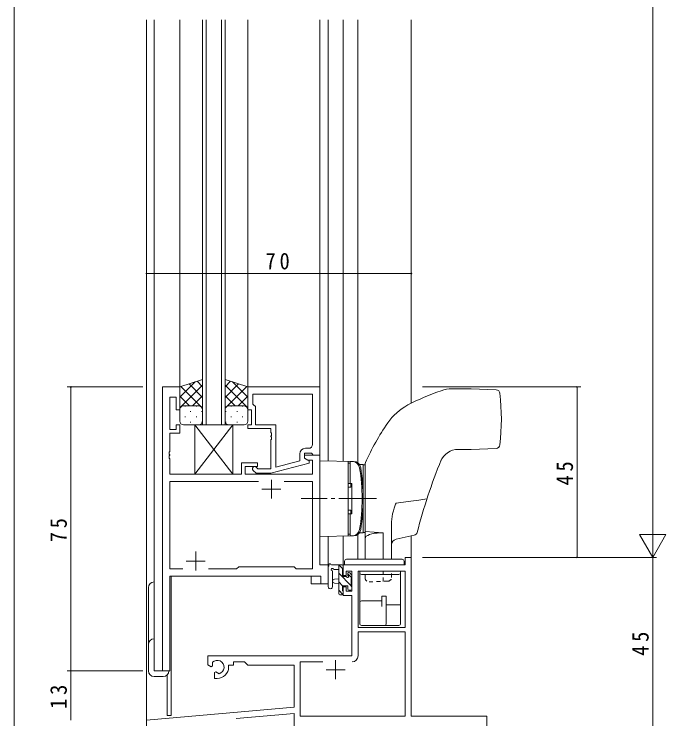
# Model space of a CAD drawing. Units: millimetres on the paper. Extents: x -397 to 397, y -282 to 282.
# Drawn here: x -393.9 to -221.6, y -173.4 to 12.8 of the extents above; entities that cross this region are included whole.
import ezdxf

# ---------------------------------------------------------------- set-up
doc = ezdxf.new("R2010")
doc.units = ezdxf.units.MM
doc.linetypes.add('USER2', pattern=[13, 10, -1, 1, -1])
doc.linetypes.add('USER6', pattern=[2, 1, -1])
for name, color, linetype, lineweight in [('0-1_YKK_ZWAK', 7, 'Continuous', 18), ('0-3_YKK_11', 7, 'Continuous', 18), ('0-4_YKK_12', 2, 'Continuous', 18), ('0-6_YKK_13', 4, 'Continuous', 18), ('0-7_YKK_D', 6, 'Continuous', 18)]:
    doc.layers.add(name, color=color, linetype=linetype, lineweight=lineweight)
doc.styles.add('ＭＳ ゴシック', font='')
doc.styles.get('ＭＳ ゴシック').set_extended_font_data('MS Gothic')

msp = doc.modelspace()

# ---------------------------------------------------------------- linework, layer by layer
at = {"layer": '0-1_YKK_ZWAK'}
msp.add_line((-393.908, -245.7), (-393.908, 279.3), dxfattribs=at)
at = {"layer": '0-3_YKK_11'}
for p, q in [((-350.108, -85.7), (-354.708, -85.7)), ((-354.708, -85.7), (-354.708, -160.7)), ((-350.108, -91.7), (-350.108, -85.7)), ((-332.108, -85.7), (-332.108, -91.7)), ((-313.108, -85.7), (-332.108, -85.7)), ((-313.108, -103.7), (-313.108, -85.7)), ((-352.778, -88.4), (-351.108, -88.4)), ((-352.778, -96.9), (-352.778, -88.4)), ((-351.108, -88.4), (-351.108, -91.7)), ((-330.808, -87.63), (-315.038, -87.63)), ((-330.808, -90.2), (-330.808, -87.63)), ((-330.808, -87.63), (-315.038, -87.63)), ((-315.038, -87.63), (-315.038, -100.9)), ((-330.608, -90.4), (-330.808, -90.2)), ((-330.108, -90.9), (-330.608, -90.4)), ((-330.108, -95.7), (-330.108, -90.9)), ((-351.108, -91.7), (-350.108, -91.7)), ((-332.108, -91.7), (-331.108, -91.7)), ((-331.108, -91.7), (-331.108, -95.7)), ((-351.108, -95.7), (-351.108, -96.9)), ((-350.108, -95.7), (-351.108, -95.7)), ((-350.108, -97.9), (-350.108, -95.7)), ((-332.108, -95.7), (-332.108, -96.7)), ((-331.108, -95.7), (-332.108, -95.7)), ((-332.108, -96.7), (-326.008, -96.7)), ((-324.708, -95.7), (-330.108, -95.7)), ((-326.008, -96.7), (-326.008, -97.742)), ((-324.708, -106.908), (-324.708, -95.7)), ((-351.108, -96.9), (-352.778, -96.9)), ((-352.778, -97.9), (-350.108, -97.9)), ((-352.778, -102.742), (-352.778, -97.9)), ((-326.008, -97.742), (-325.888, -97.925)), ((-325.888, -98.475), (-326.008, -98.658)), ((-326.008, -98.658), (-326.008, -98.742)), ((-325.888, -97.925), (-325.888, -98.475)), ((-326.008, -98.742), (-325.888, -98.925)), ((-325.888, -99.475), (-326.008, -99.658)), ((-326.008, -99.658), (-326.008, -107.3)), ((-325.888, -98.925), (-325.888, -99.475)), ((-316.038, -101.9), (-316.908, -101.9)), ((-352.898, -102.925), (-352.778, -102.742)), ((-352.898, -103.475), (-352.898, -102.925)), ((-352.778, -103.658), (-352.898, -103.475)), ((-352.898, -103.925), (-352.778, -103.742)), ((-352.898, -104.475), (-352.898, -103.925)), ((-352.778, -103.742), (-352.778, -103.658)), ((-318.408, -103.4), (-318.408, -105.22)), ((-317.108, -103.2), (-315.308, -103.2)), ((-317.108, -104.5), (-317.108, -103.2)), ((-317.108, -103.7), (-317.108, -104.5)), ((-313.108, -103.7), (-317.108, -103.7)), ((-315.308, -103.2), (-315.108, -103.4)), ((-315.108, -103.4), (-314.808, -103.7)), ((-314.808, -103.7), (-313.108, -103.7)), ((-313.108, -132.7), (-313.108, -103.7)), ((-352.778, -104.658), (-352.898, -104.475)), ((-352.778, -108.7), (-352.778, -104.658)), ((-333.808, -105.7), (-333.808, -108.7)), ((-329.608, -105.7), (-333.808, -105.7)), ((-329.608, -106.7), (-329.608, -105.7)), ((-326.012, -108.5), (-315.908, -105.793)), ((-318.408, -105.22), (-324.708, -106.908)), ((-315.908, -105.193), (-317.108, -104.5)), ((-317.108, -104.5), (-316.242, -105)), ((-316.242, -105), (-315.038, -105)), ((-315.908, -105.793), (-315.908, -105.193)), ((-315.038, -105), (-315.038, -108.7)), ((-332.808, -106.7), (-329.608, -106.7)), ((-332.808, -108.7), (-332.808, -106.7)), ((-330.732, -107.724), (-329.957, -108.5)), ((-329.46, -107.3), (-329.884, -106.876)), ((-326.008, -107.3), (-329.46, -107.3)), ((-333.808, -108.7), (-352.778, -108.7)), ((-315.038, -108.7), (-332.808, -108.7)), ((-329.957, -108.5), (-326.012, -108.5)), ((-329.259, -110.63), (-352.778, -110.63)), ((-352.778, -110.63), (-352.778, -133.77)), ((-329.259, -110.63), (-352.778, -110.63)), ((-325.908, -110.2), (-325.908, -115.2)), ((-315.038, -110.63), (-322.558, -110.63)), ((-315.038, -133.77), (-315.038, -110.63)), ((-328.408, -112.7), (-323.408, -112.7)), ((-345.908, -129.2), (-345.908, -134.2)), ((-348.408, -131.7), (-343.408, -131.7)), ((-290.538, -130.7), (-290.538, -132.7)), ((-288.908, -130.7), (-290.538, -130.7)), ((-288.908, -172.7), (-288.908, -130.7)), ((-352.778, -133.77), (-349.259, -133.77)), ((-342.558, -133.77), (-335.078, -133.77)), ((-335.078, -133.77), (-334.508, -133.2)), ((-334.508, -133.2), (-319.908, -133.2)), ((-319.908, -133.2), (-319.338, -133.77)), ((-319.338, -133.77), (-315.038, -133.77)), ((-310.908, -132.7), (-313.108, -132.7)), ((-310.908, -137.7), (-310.908, -132.7)), ((-306.908, -132.7), (-306.908, -135.5)), ((-290.538, -132.7), (-306.908, -132.7)), ((-352.778, -135.7), (-312.838, -135.7)), ((-352.778, -160.7), (-352.778, -135.7)), ((-312.838, -135.7), (-312.838, -137.7)), ((-306.908, -135.5), (-306.108, -135.5)), ((-306.108, -134.33), (-304.608, -134.33)), ((-306.108, -135.5), (-306.108, -134.33)), ((-304.608, -134.33), (-304.608, -139.6)), ((-302.978, -134.33), (-302.978, -149.2)), ((-290.538, -134.33), (-302.978, -134.33)), ((-302.978, -134.33), (-302.978, -149.2)), ((-290.538, -149.2), (-290.538, -134.33)), ((-312.838, -137.7), (-310.908, -137.7)), ((-306.908, -138.5), (-306.908, -140.8)), ((-306.108, -138.5), (-306.908, -138.5)), ((-306.108, -139.6), (-306.108, -138.5)), ((-304.608, -139.6), (-306.108, -139.6)), ((-306.908, -140.8), (-304.608, -140.8)), ((-304.608, -140.8), (-304.608, -156.7)), ((-302.978, -149.2), (-290.538, -149.2)), ((-302.978, -150.4), (-302.978, -156.73)), ((-290.538, -150.4), (-302.978, -150.4)), ((-290.538, -172.7), (-290.538, -150.4)), ((-342.708, -156.7), (-342.708, -159.065)), ((-304.608, -156.7), (-342.708, -156.7)), ((-308.908, -157.9), (-308.908, -162.9)), ((-342.708, -159.065), (-341.808, -159.585)), ((-341.808, -159.585), (-341.458, -159.382)), ((-341.435, -158.878), (-341.473, -158.419)), ((-341.458, -159.382), (-341.435, -158.878)), ((-337.208, -159.2), (-335.908, -159.2)), ((-337.208, -159.7), (-337.208, -159.2)), ((-335.908, -158.33), (-332.978, -158.33)), ((-335.908, -159.2), (-335.908, -158.33)), ((-332.978, -158.33), (-332.108, -159.2)), ((-332.108, -159.2), (-319.908, -159.2)), ((-319.908, -159.2), (-319.908, -170.288)), ((-312.259, -158.33), (-318.278, -158.33)), ((-318.278, -158.33), (-318.278, -172.7)), ((-312.259, -158.33), (-318.278, -158.33)), ((-354.708, -160.7), (-352.778, -160.7)), ((-340.558, -160.941), (-340.908, -161.143)), ((-340.908, -161.143), (-340.908, -162.7)), ((-340.109, -161.174), (-340.558, -160.941)), ((-339.731, -161.436), (-340.109, -161.174)), ((-311.408, -160.4), (-306.408, -160.4)), ((-340.908, -162.7), (-340.208, -162.7)), ((-319.908, -170.288), (-358.908, -173.7)), ((-335.175, -173.26), (-319.908, -171.924)), ((-335.175, -173.26), (-319.908, -171.924)), ((-319.908, -171.924), (-319.908, -184.07)), ((-318.278, -172.7), (-290.538, -172.7)), ((-268.908, -172.7), (-288.908, -172.7)), ((-268.908, -175.7), (-268.908, -172.7))]:
    msp.add_line(p, q, dxfattribs=at)
for centre, radius, start, end in [((-316.908, -103.4), 1.5, 90.00001, 179.99999), ((-316.038, -100.9), 1, 270.00001, 359.99999), ((-330.308, -107.3), 0.6, 44.99999, 225.00001), ((-340.208, -159.7), 1.8, 285.36688, 134.63312), ((-304.578, -156.73), 1.6, 270.00001, 359.99999), ((-340.208, -159.7), 3, 270.00001, 359.99999)]:
    msp.add_arc(centre, radius, start, end, dxfattribs=at)
at = {"layer": '0-4_YKK_12'}
for p, q in [((-358.908, -205.7), (-358.908, 11.3)), ((-356.908, -160.7), (-356.908, 11.3)), ((-350.108, -85.7), (-350.108, 11.3)), ((-344.108, -95.7), (-344.108, 11.3)), ((-343.108, -95.7), (-343.108, 11.3)), ((-339.108, -95.7), (-339.108, 11.3)), ((-338.108, -95.7), (-338.108, 11.3)), ((-332.108, -85.7), (-332.108, 11.3)), ((-313.108, -86), (-313.108, 11.3)), ((-310.908, -105.238), (-310.908, 11.3)), ((-306.908, -105.308), (-306.908, 11.3)), ((-303.008, -105.787), (-303.008, 11.3)), ((-288.908, -89.991), (-288.908, 11.3)), ((-350.108, -85.7), (-354.708, -85.7)), ((-354.708, -160.7), (-354.708, -85.7)), ((-344.108, -94.7), (-344.108, -95.7)), ((-338.108, -95.7), (-344.108, -95.7)), ((-313.408, -103.7), (-313.108, -103.7)), ((-313.108, -103.7), (-313.108, -132.699)), ((-303.008, -124.613), (-303.008, -131.2)), ((-310.908, -137.7), (-310.908, -125.162)), ((-306.908, -125.092), (-306.908, -132.7)), ((-288.908, -125.056), (-288.908, -172.4)), ((-313.108, -132.699), (-310.908, -132.699)), ((-303.008, -132.7), (-306.908, -132.7)), ((-352.708, -135.7), (-315.408, -135.7)), ((-352.708, -160.7), (-352.708, -135.7)), ((-352.408, -135.7), (-352.408, -172.5)), ((-315.408, -137.7), (-315.408, -135.7)), ((-315.408, -137.7), (-310.908, -137.7)), ((-356.908, -160.7), (-352.708, -160.7)), ((-353.408, -161.919), (-353.408, -172.5)), ((-352.408, -172.5), (-353.408, -172.5))]:
    msp.add_line(p, q, dxfattribs=at)
at = {"layer": '0-6_YKK_13'}
for p, q in [((-344.108, -83.7), (-350.108, -85.7)), ((-344.108, -91.7), (-344.108, -83.7)), ((-338.108, -83.7), (-332.108, -85.7)), ((-338.108, -91.7), (-338.108, -83.7)), ((-350.108, -88.403), (-346.053, -84.348)), ((-350.108, -91.232), (-344.108, -85.232)), ((-344.108, -91.28), (-349.793, -85.595)), ((-344.108, -88.451), (-347.672, -84.888)), ((-344.108, -85.623), (-345.55, -84.181)), ((-338.108, -85.623), (-336.666, -84.181)), ((-338.108, -88.451), (-334.545, -84.888)), ((-332.108, -91.232), (-338.108, -85.232)), ((-338.108, -91.28), (-332.423, -85.595)), ((-332.108, -88.403), (-336.163, -84.348)), ((-350.108, -85.7), (-350.108, -91.7)), ((-332.108, -85.7), (-332.108, -91.7)), ((-273.108, -86.2), (-278.139, -86.2)), ((-266.451, -86.491), (-273.108, -86.2)), ((-347.516, -90.7), (-350.108, -88.108)), ((-346.748, -90.7), (-344.108, -88.06)), ((-335.468, -90.7), (-338.108, -88.06)), ((-334.7, -90.7), (-332.108, -88.108)), ((-349.924, -91.121), (-350.108, -90.937)), ((-349.108, -90.7), (-345.108, -90.7)), ((-349.108, -90.7), (-345.108, -90.7)), ((-348.788, -90.79), (-348.588, -90.79)), ((-345.758, -90.79), (-345.558, -90.79)), ((-344.313, -91.094), (-344.108, -90.889)), ((-337.903, -91.094), (-338.108, -90.889)), ((-333.108, -90.7), (-337.108, -90.7)), ((-333.108, -90.7), (-337.108, -90.7)), ((-336.458, -90.79), (-336.658, -90.79)), ((-333.428, -90.79), (-333.628, -90.79)), ((-332.293, -91.121), (-332.108, -90.937)), ((-350.108, -94.7), (-350.108, -91.7)), ((-347.373, -92.205), (-347.173, -92.205)), ((-344.343, -92.205), (-344.143, -92.205)), ((-344.108, -91.7), (-344.108, -94.7)), ((-338.108, -91.7), (-338.108, -94.7)), ((-337.873, -92.205), (-338.073, -92.205)), ((-334.843, -92.205), (-335.043, -92.205)), ((-332.108, -94.7), (-332.108, -91.7)), ((-348.788, -93.62), (-348.588, -93.62)), ((-345.758, -93.62), (-345.558, -93.62)), ((-336.458, -93.62), (-336.658, -93.62)), ((-333.428, -93.62), (-333.628, -93.62)), ((-345.108, -95.7), (-349.108, -95.7)), ((-347.373, -95.035), (-347.173, -95.035)), ((-346.108, -95.7), (-346.108, -108.7)), ((-346.108, -95.7), (-336.108, -95.7)), ((-346.108, -95.7), (-336.108, -108.7)), ((-336.108, -95.7), (-346.108, -108.7)), ((-344.343, -95.035), (-344.166, -95.035)), ((-337.873, -95.035), (-338.05, -95.035)), ((-337.108, -95.7), (-333.108, -95.7)), ((-336.108, -108.7), (-336.108, -95.7)), ((-334.843, -95.035), (-335.043, -95.035)), ((-273.108, -102.2), (-276.513, -102.2)), ((-273.108, -102.2), (-266.451, -101.909)), ((-313.108, -105.2), (-304.215, -105.355)), ((-305.608, -125.052), (-305.608, -105.348)), ((-305.608, -105.85), (-305.608, -111.2)), ((-305.108, -105.85), (-305.608, -105.85)), ((-305.108, -105.352), (-304.56, -105.352)), ((-305.108, -105.352), (-305.108, -111.2)), ((-301.108, -131.2), (-301.108, -106.087)), ((-302.51, -106.184), (-301.608, -106.2)), ((-301.608, -106.2), (-301.608, -124.2)), ((-301.608, -106.3), (-301.608, -124.1)), ((-301.108, -106.3), (-301.608, -106.3)), ((-346.108, -108.7), (-336.108, -108.7)), ((-305.608, -111.2), (-304.608, -111.2)), ((-304.928, -112.2), (-304.928, -111.2)), ((-304.608, -119.2), (-304.608, -111.2)), ((-304.928, -112.2), (-305.608, -112.2)), ((-286.914, -115.573), (-284.772, -115.278)), ((-293.419, -117.691), (-293.25, -117.197)), ((-293.25, -117.197), (-293.136, -116.883)), ((-293.136, -116.883), (-293.06, -116.684)), ((-293.06, -116.684), (-293.01, -116.56)), ((-293.01, -116.56), (-292.977, -116.482)), ((-292.977, -116.482), (-292.953, -116.433)), ((-292.953, -116.433), (-292.936, -116.403)), ((-292.936, -116.403), (-292.916, -116.377)), ((-292.916, -116.377), (-292.907, -116.37)), ((-292.907, -116.37), (-292.897, -116.366)), ((-292.897, -116.366), (-289.72, -115.953)), ((-289.72, -115.953), (-286.914, -115.573)), ((-304.928, -118.2), (-305.608, -118.2)), ((-304.928, -119.2), (-304.928, -118.2)), ((-293.837, -119.171), (-293.653, -118.453)), ((-293.653, -118.453), (-293.419, -117.691)), ((-305.608, -119.2), (-305.608, -124.55)), ((-305.608, -119.2), (-304.608, -119.2)), ((-305.108, -119.2), (-305.108, -125.048)), ((-294.108, -121.337), (-294.074, -120.616)), ((-294.074, -120.616), (-293.981, -119.895)), ((-293.981, -119.895), (-293.837, -119.171)), ((-294.108, -131.2), (-294.108, -121.337)), ((-305.108, -124.55), (-305.608, -124.55)), ((-302.51, -124.216), (-301.608, -124.2)), ((-301.608, -124.1), (-301.108, -124.1)), ((-296.345, -124.271), (-301.108, -123.854)), ((-299.942, -124.673), (-300.437, -124.893)), ((-299.339, -124.491), (-299.942, -124.673)), ((-298.65, -124.357), (-299.339, -124.491)), ((-297.902, -124.273), (-298.65, -124.357)), ((-297.124, -124.244), (-297.902, -124.273)), ((-296.345, -124.271), (-297.124, -124.244)), ((-296.345, -131.2), (-296.345, -124.271)), ((-305.108, -125.048), (-304.56, -125.048)), ((-301.032, -125.417), (-301.108, -125.7)), ((-300.805, -125.144), (-301.032, -125.417)), ((-300.437, -124.893), (-300.805, -125.144)), ((-292.931, -125.941), (-288.11, -124.88)), ((-306.538, -132.7), (-306.538, -131.7)), ((-306.038, -131.2), (-291.338, -131.2)), ((-290.838, -131.7), (-290.838, -132.7)), ((-310.908, -138.428), (-310.908, -133.266)), ((-307.208, -132.7), (-309.889, -132.7)), ((-309.289, -133.9), (-308.108, -133.9)), ((-308.108, -132.7), (-308.108, -140.3)), ((-307, -133.768), (-308.068, -132.7)), ((-307.108, -135.8), (-307.108, -133.8)), ((-306.908, -133.6), (-306.908, -133)), ((-306.538, -132.7), (-290.838, -132.7)), ((-309.708, -138.428), (-309.705, -134.467)), ((-304.808, -138.205), (-308.108, -134.905)), ((-306.169, -135.8), (-307.108, -135.8)), ((-305.708, -135), (-305.708, -135.339)), ((-304.615, -136.153), (-305.708, -135.06)), ((-304.696, -135.288), (-305.196, -134.788)), ((-304.608, -136.1), (-304.608, -135.5)), ((-302.538, -134.33), (-302.538, -148.2)), ((-302.038, -135.2), (-292.238, -135.2)), ((-291.738, -134.33), (-291.738, -148.2)), ((-356.908, -137.2), (-356.908, -160.7)), ((-308.108, -136.4), (-309.253, -136.502)), ((-308.108, -137.6), (-309.253, -137.498)), ((-307.058, -138.2), (-308.108, -137.15)), ((-304.808, -138.4), (-304.808, -136.3)), ((-358.408, -160.7), (-358.408, -138.7)), ((-306.994, -140.51), (-308.108, -139.395)), ((-307.108, -138.2), (-305.708, -138.2)), ((-307.108, -139.5), (-307.108, -138.2)), ((-305.708, -138.2), (-305.708, -139.1)), ((-305.408, -139.4), (-304.908, -139.4)), ((-304.608, -139.1), (-304.608, -138.6)), ((-307.808, -140.6), (-307.208, -140.6)), ((-306.908, -140.3), (-306.908, -139.7)), ((-295.538, -140.949), (-295.538, -148.2)), ((-296.738, -142.2), (-302.038, -142.2)), ((-291.738, -143.244), (-295.538, -143.244)), ((-302.038, -148.7), (-292.238, -148.7)), ((-356.908, -160.7), (-353.008, -160.7)), ((-354.508, -162.2), (-356.908, -162.2))]:
    msp.add_line(p, q, dxfattribs=at)
at = {"layer": '0-6_YKK_13', "linetype": 'USER2'}
msp.add_line((-298.108, -115.2), (-318.038, -115.2), dxfattribs=at)
msp.add_line((-298.108, -115.2), (-318.038, -115.2), dxfattribs=at)
at = {"layer": '0-6_YKK_13', "linetype": 'USER6'}
for p, q in [((-301.108, -136.164), (-301.108, -134.33)), ((-296.345, -137.069), (-296.345, -134.33)), ((-294.108, -135.99), (-294.108, -134.33)), ((-300.073, -137.164), (-295.073, -136.989))]:
    msp.add_line(p, q, dxfattribs=at)
at = {"layer": '0-6_YKK_13'}
for points in [[(-313.108, -105.2), (-313.108, -125.2), (-304.215, -125.045)], [(-295.538, -140.949), (-296.738, -140.949), (-296.738, -143.7)]]:
    msp.add_lwpolyline(points, dxfattribs=at)
for centre, radius, start, end in [((-261.765, -143.5), 60, 108.72705, 117.86452), ((-278.139, -95.2), 9, 90, 108.72705), ((-266.494, -87.49), 1, 6.58665, 87.5), ((-324.608, -94.2), 59.5, 353.41335, 6.58665), ((-349.108, -91.7), 1, 89.9999, 179.9999), ((-349.108, -91.7), 1, 89.9999, 179.9999), ((-345.108, -91.7), 1, 359.9999, 89.9999), ((-345.108, -91.7), 1, 359.9999, 89.9999), ((-337.108, -91.7), 1, 90.0001, 180.0001), ((-337.108, -91.7), 1, 90.0001, 180.0001), ((-333.108, -91.7), 1, 0.0001, 90.0001), ((-333.108, -91.7), 1, 0.0001, 90.0001), ((-282.797, -103.718), 15, 117.86452, 145.41351), ((-349.108, -94.7), 1, 179.9999, 269.9999), ((-345.108, -94.7), 1, 269.9999, 359.9999), ((-337.108, -94.7), 1, 180.0001, 270.0001), ((-333.108, -94.7), 1, 270.0001, 0.0001), ((-241.633, -132.1), 65, 145.41351, 156.01734), ((-276.513, -107.2), 5, 90, 157.96077), ((-266.494, -100.91), 1, 272.5, 353.41335), ((-304.56, -107.352), 2, 9.31215, 90), ((-304.25, -107.355), 2, 9.30873, 89), ((-302.505, -105.934), 0.25, 219.15251, 269), ((-300.108, -106.087), 1, 156.01734, 180), ((-142.108, -161.61), 150, 157.82105, 165.53961), ((-352.42, -115.2), 50.5, 350.68785, 9.31215), ((-352.111, -115.2), 50.5, 350.69127, 9.30873), ((-304.56, -123.048), 2, 270, 350.68785), ((-304.25, -123.045), 2, 271, 350.69127), ((-302.505, -124.466), 0.25, 91, 140.84749), ((-288.325, -123.904), 1, 282.40741, 345.53961), ((-292.608, -127.406), 1.5, 102.40741, 180), ((-306.038, -131.7), 0.5, 90, 180), ((-291.338, -131.7), 0.5, 0, 90), ((-310.608, -133.266), 0.3, 130.52878, 180), ((-310.998, -132.81), 0.3, 310.52878, 10.52878), ((-310.408, -132.7), 0.3, 30, 190.52878), ((-309.889, -132.4), 0.3, 210, 270), ((-309.808, -133.9), 0.3, 30, 250.81024), ((-309.289, -133.6), 0.3, 210, 270), ((-307.208, -133), 0.3, 0, 90), ((-307.108, -133.6), 0.2, 270, 0), ((-310.005, -134.467), 0.3, 359.95977, 70.81024), ((-306.169, -136.1), 0.3, 33.05573, 90), ((-305.708, -135.8), 0.25, 213.05573, 56.94427), ((-305.408, -135), 0.3, 45, 180), ((-305.408, -135.339), 0.3, 180, 236.94427), ((-304.908, -135.5), 0.3, 0, 45), ((-302.038, -134.7), 0.5, 180, 270), ((-292.238, -134.7), 0.5, 270, 0), ((-356.908, -138.7), 1.5, 90, 180), ((-309.208, -137), 0.5, 95.09207, 264.90793), ((-304.808, -136.1), 0.2, 270, 0), ((-310.308, -138.428), 0.6, 179.95977, 359.95977), ((-307.108, -139.7), 0.2, 0, 90), ((-305.408, -139.1), 0.3, 180, 270), ((-304.908, -139.1), 0.3, 270, 0), ((-304.808, -138.6), 0.2, 0, 90), ((-307.808, -140.3), 0.3, 180, 270), ((-307.208, -140.3), 0.3, 270, 0), ((-302.038, -142.7), 0.5, 90, 180), ((-302.038, -148.2), 0.5, 180, 270), ((-296.038, -148.2), 0.5, 270, 0), ((-292.238, -148.2), 0.5, 270, 0), ((-356.908, -153.7), 1.5, 90, 180), ((-356.908, -160.7), 1.5, 180, 270), ((-354.508, -160.7), 1.5, 270, 0)]:
    msp.add_arc(centre, radius, start, end, dxfattribs=at)
at = {"layer": '0-6_YKK_13', "linetype": 'USER6'}
for centre, start, end in [((-300.108, -136.164), 180, 272), ((-295.108, -135.99), 272, 0)]:
    msp.add_arc(centre, 1, start, end, dxfattribs=at)
at = {"layer": '0-7_YKK_D'}
for p, q in [((-225.108, -123.7), (-225.108, 162.3)), ((-358.908, -63.8), (-358.908, -54.7)), ((-358.908, -55.7), (-288.908, -55.7)), ((-288.908, -63.8), (-288.908, -54.7)), ((-359.908, -85.7), (-379.908, -85.7)), ((-378.908, -85.7), (-378.908, -160.7)), ((-285.908, -85.7), (-244.108, -85.7)), ((-245.108, -130.7), (-245.108, -85.7)), ((-225.108, -130.7), (-225.108, -118.576)), ((-221.608, -124.638), (-228.608, -124.638)), ((-225.108, -130.7), (-228.608, -124.638)), ((-225.108, -130.7), (-221.608, -124.638)), ((-285.908, -130.7), (-224.108, -130.7)), ((-285.908, -130.7), (-244.108, -130.7)), ((-285.908, -130.7), (-224.108, -130.7)), ((-225.108, -175.7), (-225.108, -130.7)), ((-359.908, -160.7), (-379.908, -160.7)), ((-359.908, -160.7), (-379.908, -160.7)), ((-378.908, -173.7), (-378.908, -160.7))]:
    msp.add_line(p, q, dxfattribs=at)
for centre, start, end in [((-358.908, -55.7), 0, 180), ((-358.908, -55.7), 180, 0), ((-288.908, -55.7), 0, 180), ((-288.908, -55.7), 180, 0), ((-378.908, -85.7), 90, 270), ((-378.908, -85.7), 270, 90), ((-245.108, -85.7), 90, 270), ((-245.108, -85.7), 270, 90), ((-245.108, -130.7), 90, 270), ((-245.108, -130.7), 270, 90), ((-378.908, -160.7), 90, 270), ((-378.908, -160.7), 90, 270), ((-378.908, -160.7), 270, 90), ((-378.908, -160.7), 270, 90)]:
    msp.add_arc(centre, 0.106, start, end, dxfattribs=at)

# ---------------------------------------------------------------- texts
at = {"layer": '0-7_YKK_D', "color": 7, "insert": (-327.428, -54.7), "char_height": 4.399, "attachment_point": 7, "style": 'ＭＳ ゴシック'}
msp.add_mtext('\\T1.37;\\W0.9;70', dxfattribs=at)
at = {"layer": '0-7_YKK_D', "color": 7, "char_height": 4.399, "attachment_point": 7, "rotation": 90, "style": 'ＭＳ ゴシック'}
for s, insert in [('\\T1.37;\\W0.9;45', (-246.108, -111.72)), ('\\T1.37;\\W0.9;75', (-379.908, -126.72)), ('\\T1.37;\\W0.9;45', (-226.108, -156.72)), ('\\T1.37;\\W0.9;13', (-379.908, -170.72))]:
    msp.add_mtext(s, dxfattribs=dict(at, insert=insert))

doc.saveas('drawing.dxf')
